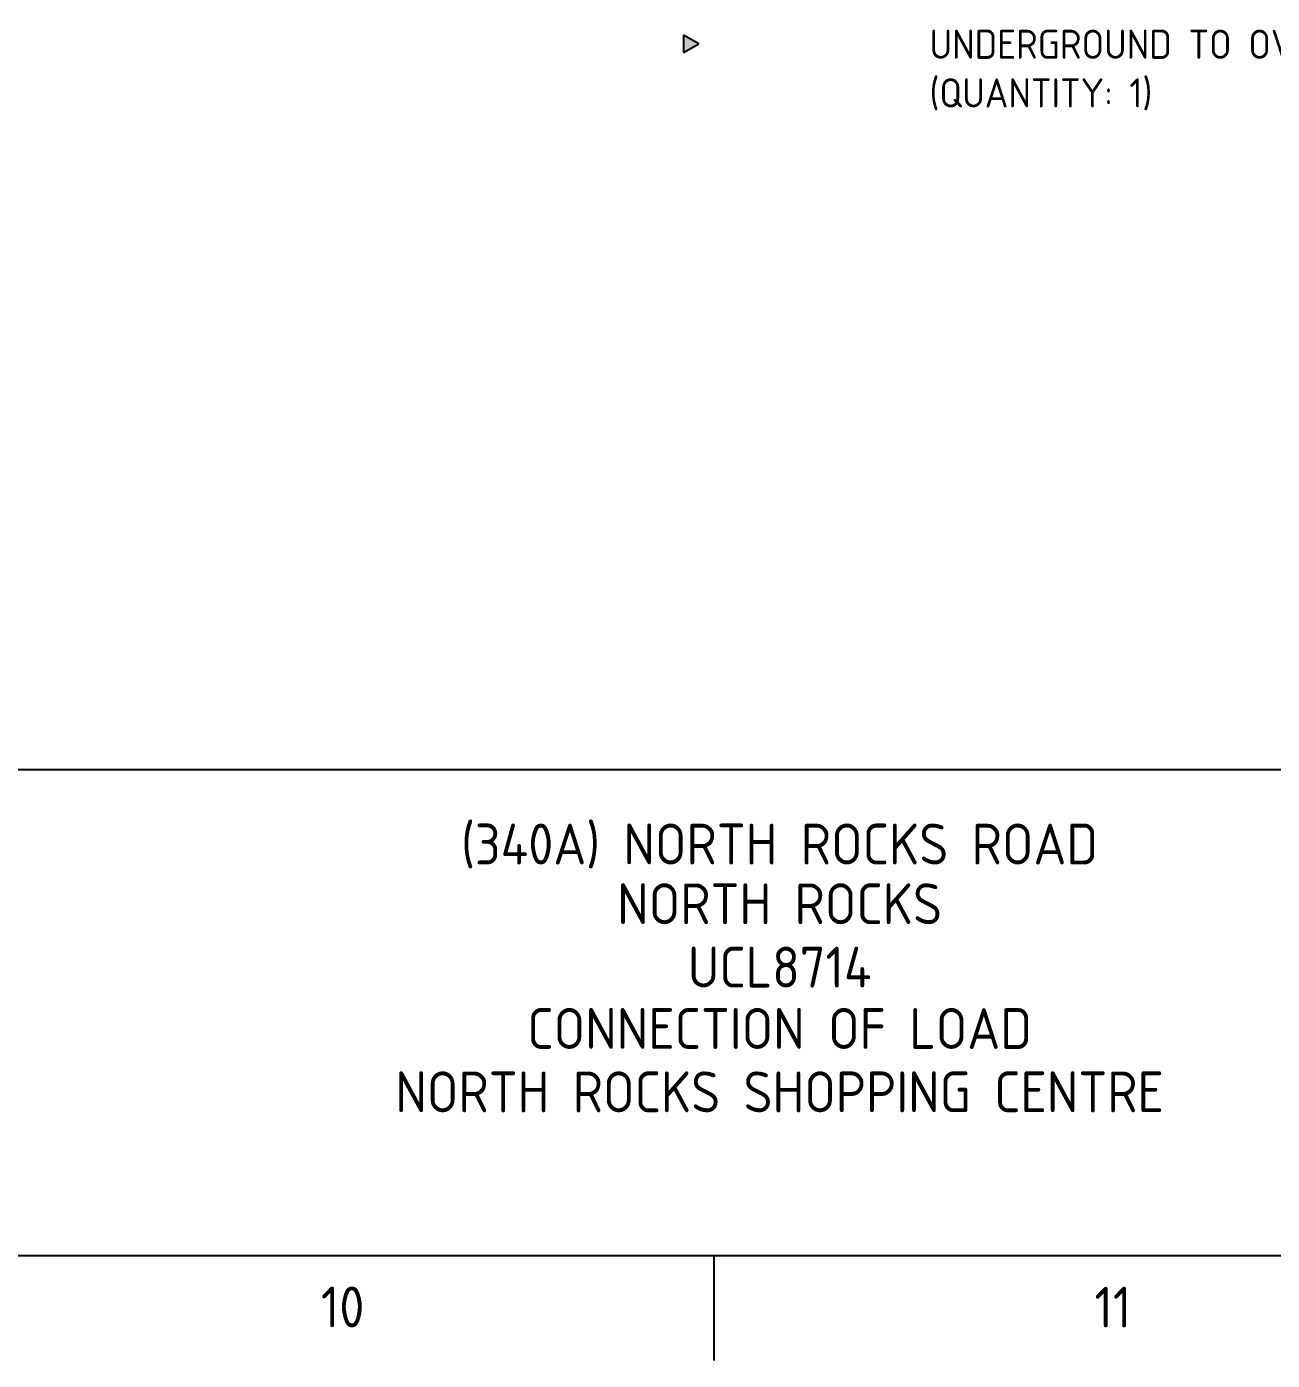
# Paper-space layout 'EL-1002-07' of a CAD drawing. Extents: x -21 to 813, y -3 to 583.
# Drawn here: x 599.3 to 706, y -3 to 111.3 of the extents above; entities that cross this region are included whole.
import ezdxf
from ezdxf.enums import TextEntityAlignment as Align

# ---------------------------------------------------------------- set-up
doc = ezdxf.new("R2010")
doc.units = 0
doc.layers.get('0').update_dxf_attribs({"color": 6})
for name, color, linetype in [('Equip_SP_HV_EXT', 7, 'Continuous'), ('Notes', 7, 'Continuous'), ('SupportsUG_SP_EXT', 7, 'Continuous')]:
    doc.layers.add(name, color=color, linetype=linetype)
doc.styles.add('iecISOCP', font='isocp.shx')
doc.styles.add('ISOCP', font='isocp.shx', dxfattribs={"height": 1.75})
doc.styles.get("Standard").update_dxf_attribs({"font": 'arial.ttf'})

# ---------------------------------------------------------------- blocks, each defined once
blk = doc.blocks.new('A1_FRAME_TITLE')
at = {"layer": 'Notes', "linetype": 'Continuous'}
blk.add_line((678.72, 5.97), (678.72, -3.03), dxfattribs=at)
at = {"layer": 'Notes', "color": 3, "linetype": 'Continuous', "flags": 128}
for points in [[(123.8, 47.62), (824.37, 47.62)], [(123.8, 5.97), (824.37, 5.97)]]:
    blk.add_lwpolyline(points, dxfattribs=at)
blk.add_attdef('DRAFT_NUM', (29.9, 23.29), '', height=2.5, rotation=90)
at = {"layer": 'Notes', "color": 7, "style": 'iecISOCP'}
for s, p in [('10', (645.06, -0.2)), ('11', (711.36, -0.22))]:
    blk.add_text(s, height=3.5, dxfattribs=at).set_placement(p)
at = {"layer": 'Notes', "color": 7, "style": 'iecISOCP', "flags": 8}
blk.add_attdef('VERSION_NO', text='', height=2.5, rotation=90, dxfattribs=at).set_placement((302.04, 43.81), align=Align.MIDDLE_CENTER)
at = {"layer": 'Notes', "color": 7, "style": 'iecISOCP'}
for tag, p in [('CAP_NO', (513.19, 43.46)), ('IE_NUM', (513.05, 37.81)), ('REF_No_1', (335.24, 32.31)), ('REF_1', (362.52, 32.31)), ('HV_SWITCH', (513.46, 32.16)), ('GEN_WO', (441.71, 31.76)), ('REF_No_2', (335.24, 26.31)), ('REF_2', (362.52, 26.31)), ('OH_WO', (441.71, 25.81)), ('UBD_REF', (513.05, 25.83)), ('REF_No_3', (335.24, 20.31)), ('REF_3', (362.52, 20.31)), ('UG_WO', (441.71, 20.05)), ('GIS_MAP_No', (513.05, 20.04)), ('REF_No_4', (335.24, 14.31)), ('REF_4', (362.52, 14.31)), ('SUB_WO', (441.71, 13.81)), ('HV_OP_DIAG', (513.33, 14.2)), ('LGA', (512.95, 7.78))]:
    blk.add_attdef(tag, p, '', height=2.5, dxfattribs=at)
at = {"layer": 'Notes', "style": 'iecISOCP'}
for tag, p in [('T1', (684.37, 39.47)), ('T2', (684.37, 34.35)), ('T3', (684.37, 28.92)), ('T4', (684.37, 23.66)), ('T5', (684.37, 18.23)), ('T6', (684.37, 12.97))]:
    blk.add_attdef(tag, text='', height=3.5, dxfattribs=at).set_placement(p, align=Align.CENTER)
at = {"layer": 'Notes', "color": 7, "style": 'iecISOCP'}
for tag, p in [('scale', (567.76, 33.27)), ('DRAWN', (567.76, 24.93)), ('DATE', (567.76, 16.88)), ('DESIGN', (605.62, 9.15)), ('CHD', (567.76, 8.37))]:
    blk.add_attdef(tag, text='', height=2.5, dxfattribs=at).set_placement(p, align=Align.CENTER)
at = {"layer": 'Notes', "color": 4, "style": 'iecISOCP'}
blk.add_attdef('NUM', text='', height=7, dxfattribs=at).set_placement((792.37, 20.12), align=Align.MIDDLE_CENTER)
at = {"layer": 'Notes', "color": 1, "style": 'iecISOCP'}
blk.add_attdef('REV', text='', height=5, dxfattribs=at).set_placement((820.05, 17.1), align=Align.CENTER)
at = {"layer": 'Notes', "color": 7, "style": 'iecISOCP'}
for tag, p in [('NS', (790.71, 8.12)), ('SHTS', (805.41, 8.12))]:
    blk.add_attdef(tag, text='', height=2.5, dxfattribs=at).set_placement(p, align=Align.MIDDLE)
at = {"layer": 'Notes', "style": 'iecISOCP'}
blk.add_attdef('ExportID', (9.08, 2.39), '', height=2.5, dxfattribs=at)
at = {"layer": 'Notes', "style": 'iecISOCP', "flags": 1}
for tag, p in [('ProjectType', (14.17, -26.8)), ('ProjectNumber', (23.56, -26.82)), ('DrawingNumber', (35.51, -26.8)), ('ProjectDescription', (47.56, -26.83)), ('ExportDate', (60.28, -26.79)), ('ExportUserName', (69.15, -26.8)), ('DesignerCompanyName', (81.48, -26.79)), ('ExportAreaOfInterest', (97.1, -26.81)), ('GIS_SUCCESS', (112, -26.78)), ('CAD_SUCCESS', (121.79, -26.78)), ('DEPOTCODE', (132.11, -26.88)), ('ExportCategories', (140.08, -26.8)), ('Comments', (154.38, -26.88))]:
    blk.add_attdef(tag, p, '', height=1, dxfattribs=at)
blk = doc.blocks.new('UGOH_EXT')
blk.add_hatch(color=256).paths.add_polyline_path([(-0.75, 1.7), (0.75, 1.7), (0, 3)])
for p, q in [((0, 3), (-0.75, 1.7)), ((0.75, 1.7), (0, 3)), ((-0.75, 1.7), (0.75, 1.7))]:
    blk.add_line(p, q)
for tag, flags, p in [('CONSTRUCTED_VOLTAGE', 9, (1.5, 0)), ('OPERATING_VOLTAGE', 9, (1.5, -0.2)), ('ORIENTATION', 9, (1.5, -0.4)), ('STATE', 9, (1.5, -0.6)), ('OWNED_BY', 9, (1.5, -1)), ('OPERATED_BY', 9, (1.5, -1.2)), ('USAGE', 9, (1.5, -0.8)), ('ACTUAL_STATUS', 9, (1.5, -1.6)), ('TYPE', 1, (1.5, -2)), ('MAINTAINED_BY', 9, (1.5, -1.4)), ('NUMBER_OF_PHASES', 9, (1.5, -1.8))]:
    blk.add_attdef(tag, text='', height=0.2, dxfattribs=dict(flags=flags)).set_placement(p, align=Align.MIDDLE_LEFT)

psp = doc.layouts.new('EL-1002-07')

# ---------------------------------------------------------------- block references
at = {"layer": 'Equip_SP_HV_EXT', "rotation": 270}
psp.add_blockref('UGOH_EXT', (653.89, 109.8), dxfattribs=at)
at = {"layer": 'SupportsUG_SP_EXT'}
ref = psp.add_blockref('A1_FRAME_TITLE', (-20.55, 0), dxfattribs=at)
ref.add_attrib('T1', '(340A) NORTH ROCKS ROAD', dxfattribs={"layer": 'Notes', "height": 3.5, "style": 'iecISOCP'}).set_placement((663.82, 39.47), align=Align.CENTER)
ref.add_attrib('T2', 'NORTH ROCKS', dxfattribs={"layer": 'Notes', "height": 3.5, "style": 'iecISOCP'}).set_placement((663.82, 34.35), align=Align.CENTER)
ref.add_attrib('T3', 'UCL8714', dxfattribs={"layer": 'Notes', "height": 3.5, "style": 'iecISOCP'}).set_placement((663.82, 28.92), align=Align.CENTER)
ref.add_attrib('T4', 'CONNECTION OF LOAD', dxfattribs={"layer": 'Notes', "height": 3.5, "style": 'iecISOCP'}).set_placement((663.82, 23.66), align=Align.CENTER)
ref.add_attrib('T5', 'NORTH ROCKS SHOPPING CENTRE', dxfattribs={"layer": 'Notes', "height": 3.5, "style": 'iecISOCP'}).set_placement((663.82, 18.23), align=Align.CENTER)

# ---------------------------------------------------------------- texts
at = {"layer": 'Notes', "color": 7, "insert": (676.67, 111.01), "char_height": 2.5, "width": 77.65, "attachment_point": 1, "style": 'ISOCP'}
psp.add_mtext('UNDERGROUND TO OVERHEAD (UGOH) CONSTRUCTION\\P(QUANTITY: 1)', dxfattribs=at)

doc.saveas('drawing.dxf')
